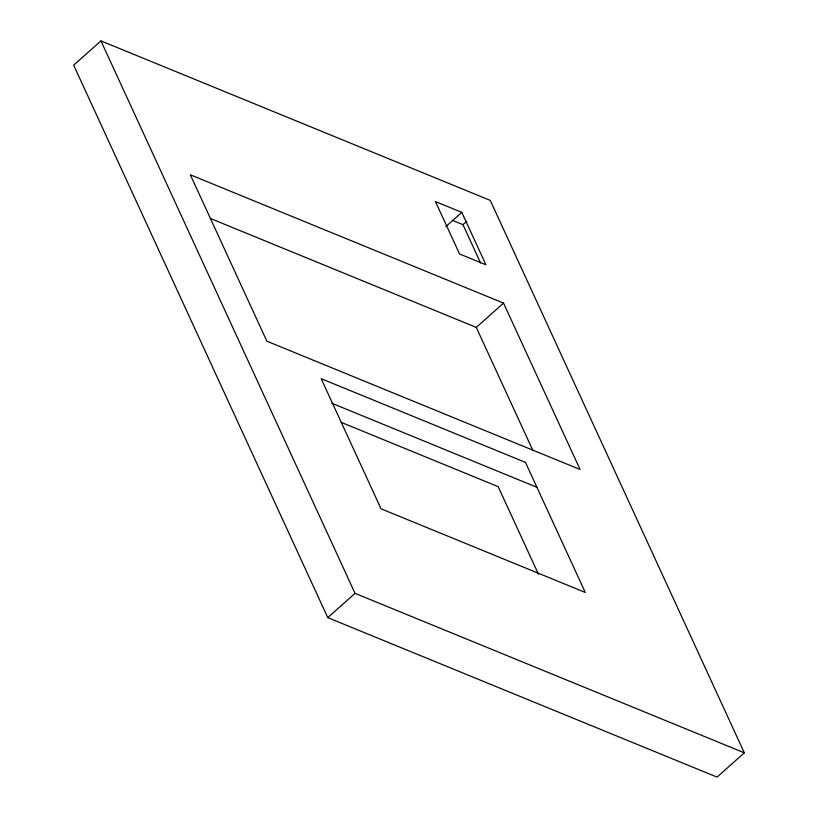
<?xml version="1.0" encoding="UTF-8"?>
<svg xmlns="http://www.w3.org/2000/svg" width="818" height="818" viewBox="0 0 818 818"><rect width="100%" height="100%" fill="white"/><g stroke="black" fill="none" stroke-linecap="round" stroke-linejoin="round"><path stroke-width="1.23" d="M100.951 40.9L73.681 65.184L327.762 617.621L717.049 777.1L744.319 752.816L490.238 200.379L100.951 40.9L355.032 593.336L744.319 752.816M445.83 226.627L461.822 212.383L485.912 264.766L459.542 253.969L435.452 201.586L461.822 212.383M452.344 220.318L462.968 224.664L466.72 221.32M210.338 218.437L476.27 327.384L503.54 303.1L580.074 469.501L266.862 341.188L190.328 174.786L503.54 303.1M327.762 617.621L355.032 593.336M331.791 403.243L537.446 487.497M341.147 422.323L498.182 486.659L538.428 574.154M462.968 224.664L480.575 262.967M476.27 327.384L532.61 449.88M525.453 462.374L321.177 378.683L381.024 508.786L585.289 592.467L525.453 462.374"/></g></svg>
